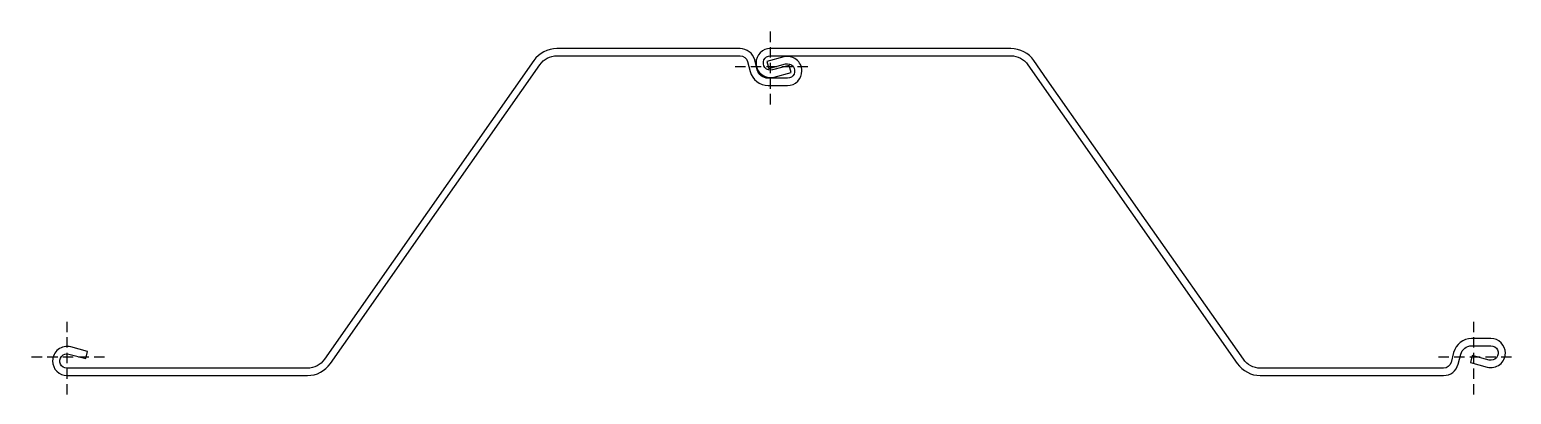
# Model space of a CAD drawing. Header units: millimetres. Extents: x -36 to 1388, y -36 to 315.
import ezdxf

# ---------------------------------------------------------------- set-up
doc = ezdxf.new("R2010")
doc.units = ezdxf.units.MM
doc.linetypes.add('DASHED', pattern=[0.75, 0.5, -0.25])
doc.layers.add('ref', color=251, linetype='Continuous', plot=False)

msp = doc.modelspace()

# ---------------------------------------------------------------- linework, layer by layer
for points in [[(470.7, 289.7), (646.7, 289.7, -0.340671), (654, 284.1), (656.5, 274.5, 0.340671), (673.7, 261.2), (692.3, 261.2, 0.414214), (706.2, 275.2, 0.493145), (688.7, 288.7), (672.6, 284.3), (674.4, 277.6), (690.5, 281.9, -1.140281), (692.3, 268.2), (673.7, 268.2, -0.340671), (663.3, 276.2), (660.8, 285.9, 0.340671), (646.7, 296.7), (470.7, 296.7, 0.244699), (448.6, 285.2), (346.4, 139.3), (247.4, -2.2, -0.244699), (231, -10.8), (0, -10.8, -1.140281), (1.8, 2.9), (17.9, -1.4), (19.7, 5.4), (3.6, 9.7, 0.493145), (-13.9, -3.8, 0.414214), (0, -17.8), (231, -17.8, 0.244699), (253.1, -6.2), (266, 12.2), (355, 139.3), (454.4, 281.2, -0.244699)], [(1146.7, -17.8), (1322.7, -17.8, 0.340671), (1336.8, -6.9), (1339.3, 2.7, -0.340671), (1349.7, 10.8), (1368.3, 10.8, -1.140281), (1366.5, -2.9), (1350.4, 1.4), (1348.6, -5.4), (1364.7, -9.7, 0.493145), (1382.2, 3.8, 0.414214), (1368.3, 17.8), (1349.7, 17.8, 0.340671), (1332.5, 4.5), (1330, -5.2, -0.340671), (1322.7, -10.8), (1146.7, -10.8, -0.244699), (1130.4, -2.2), (1031, 139.7), (942, 266.7), (929.1, 285.2, 0.244699), (907, 296.7), (676, 296.7, 0.414214), (662.1, 282.8, 0.493145), (679.6, 269.3), (695.7, 273.6), (693.9, 280.4), (677.8, 276.1, -1.140281), (676, 289.7), (907, 289.7, -0.244699), (923.4, 281.2), (1022.4, 139.7), (1124.6, -6.2, 0.244699)]]:
    msp.add_lwpolyline(points, format="xyb", close=True)
at = {"layer": 'ref', "linetype": 'DASHED', "ltscale": 20}
for p, q in [((676, 243), (676, 314.9)), ((712, 279), (640, 279)), ((0, -36), (0, 36)), ((1352, -36), (1352, 36)), ((36, 0), (-36, 0)), ((1388, 0), (1316, 0))]:
    msp.add_line(p, q, dxfattribs=at)

doc.saveas('drawing.dxf')
